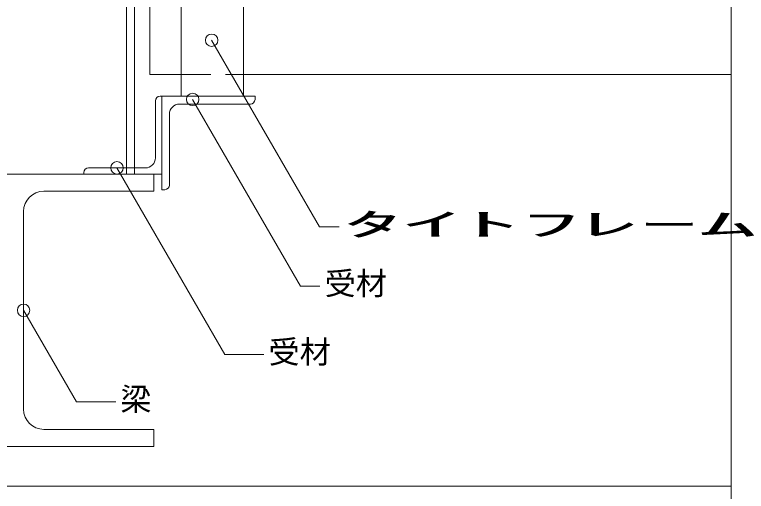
# Model space of a CAD drawing. Units: millimetres, scale not verified. Extents: x -1380 to 1380, y -955 to 955.
# Drawn here: x 439.5 to 909.8, y -113.2 to 193.1 of the extents above; entities that cross this region are included whole.
import ezdxf
from ezdxf.enums import TextEntityAlignment as Align

# ---------------------------------------------------------------- set-up
doc = ezdxf.new("R2010")
doc.units = ezdxf.units.MM
doc.header["$LTSCALE"] = 3
doc.linetypes.add('USER1', pattern=[9.525, 6.35, -3.175])
for name, color, linetype, lineweight in [('0-0_0', 7, 'Continuous', 18), ('0-2_MOJI', 7, 'Continuous', 18), ('0-4_KANAMONO', 5, 'Continuous', 18), ('0-6_TEKKOTU', 7, 'USER1', 18), ('0-A_SUNPO', 7, 'Continuous', 18), ('0-C_dekki', 3, 'USER1', 18)]:
    doc.layers.add(name, color=color, linetype=linetype, lineweight=lineweight)
doc.styles.add('ＭＳ ゴシック', font='')
doc.styles.get('ＭＳ ゴシック').set_extended_font_data('MS Gothic')

msp = doc.modelspace()

# ---------------------------------------------------------------- linework, layer by layer
at = {"layer": '0-0_0'}
msp.add_lwpolyline([(-899.883, -659.69), (900.117, -659.69), (900.117, 540.31), (-899.883, 540.31)], close=True, dxfattribs=at)
at = {"layer": '0-2_MOJI'}
for points in [[(566.155, 176.659), (635.406, 56.712), (648.015, 56.712)], [(553.918, 138.646), (623.169, 18.699), (635.779, 18.699)], [(505.286, 94.646), (574.537, -25.301), (599.756, -25.301)], [(445.286, 3.146), (479.279, -55.733), (504.499, -55.733)]]:
    msp.add_lwpolyline(points, dxfattribs=at)
for centre in [(566.155, 176.659), (566.155, 176.659), (553.918, 138.646), (553.918, 138.646), (505.286, 94.646), (505.286, 94.646), (445.286, 3.146), (445.286, 3.146)]:
    msp.add_circle(centre, 4, dxfattribs=at)
at = {"layer": '0-4_KANAMONO'}
for p, q in [((511.536, 90.646), (511.536, 520.106)), ((516.536, 90.646), (516.536, 519.646)), ((530.036, 101.146), (530.036, 137.646)), ((591.036, 135.646), (545.536, 135.646)), ((539.036, 129.146), (539.036, 83.646)), ((487.036, 94.646), (523.536, 94.646)), ((536.036, 80.646), (534.036, 80.646))]:
    msp.add_line(p, q, dxfattribs=at)
for points in [[(533.036, 140.646), (534.036, 140.646), (534.036, 90.646), (484.036, 90.646), (484.036, 91.646)], [(534.036, 80.646), (534.036, 140.646), (594.036, 140.646), (594.036, 138.646)]]:
    msp.add_lwpolyline(points, dxfattribs=at)
for centre, radius, start, end in [((533.036, 137.646), 3, 90, 180), ((591.036, 138.646), 3, 270, 0), ((545.536, 129.146), 6.5, 90, 180), ((523.536, 101.146), 6.5, 270, 0), ((487.036, 91.646), 3, 90, 180), ((536.036, 83.646), 3, 270, 0)]:
    msp.add_arc(centre, radius, start, end, dxfattribs=at)
at = {"layer": '0-6_TEKKOTU', "linetype": 'Continuous'}
msp.add_line((445.286, -60.354), (445.286, 66.646), dxfattribs=at)
for points in [[(458.286, 79.646), (529.036, 79.646), (529.036, 90.646), (354.036, 90.646), (354.036, 79.646), (424.786, 79.646)], [(424.786, -73.354), (354.036, -73.354), (354.036, -84.354), (529.036, -84.354)], [(529.036, -84.354), (529.036, -73.354), (458.286, -73.354)]]:
    msp.add_lwpolyline(points, dxfattribs=at)
for centre, start, end in [((458.286, 66.646), 90, 180), ((458.286, -60.354), 180, 270)]:
    msp.add_arc(centre, 13, start, end, dxfattribs=at)
at = {"layer": '0-A_SUNPO'}
msp.add_lwpolyline([(249.905, 540.31), (900.117, 540.31), (900.117, -109.903), (249.905, -109.903)], close=True, dxfattribs=at)
at = {"layer": '0-C_dekki', "linetype": 'Continuous'}
for p, q in [((526.536, 154.646), (526.536, 229.646)), ((546.536, 140.646), (546.536, 228.646)), ((586.536, 140.646), (586.536, 228.646)), ((546.536, 154.646), (526.536, 154.646)), ((900.117, 154.646), (586.536, 154.646))]:
    msp.add_line(p, q, dxfattribs=at)
at = {"layer": '0-C_dekki'}
msp.add_line((546.536, 154.646), (586.536, 154.646), dxfattribs=at)

# ---------------------------------------------------------------- texts
at = {"layer": '0-2_MOJI', "style": 'ＭＳ ゴシック', "width": 3.8}
msp.add_text('ﾀｲﾄﾌﾚｰﾑ(溶接付)', height=14.66, dxfattribs=at).set_placement((651.015, 46.712), align=Align.BOTTOM_LEFT)
at = {"layer": '0-2_MOJI', "style": 'ＭＳ ゴシック'}
for s, p in [('受材', (638.779, 8.699)), ('受材', (602.756, -35.301)), ('梁', (507.499, -65.733))]:
    msp.add_text(s, height=14.66, dxfattribs=at).set_placement(p, align=Align.BOTTOM_LEFT)

doc.saveas('drawing.dxf')
